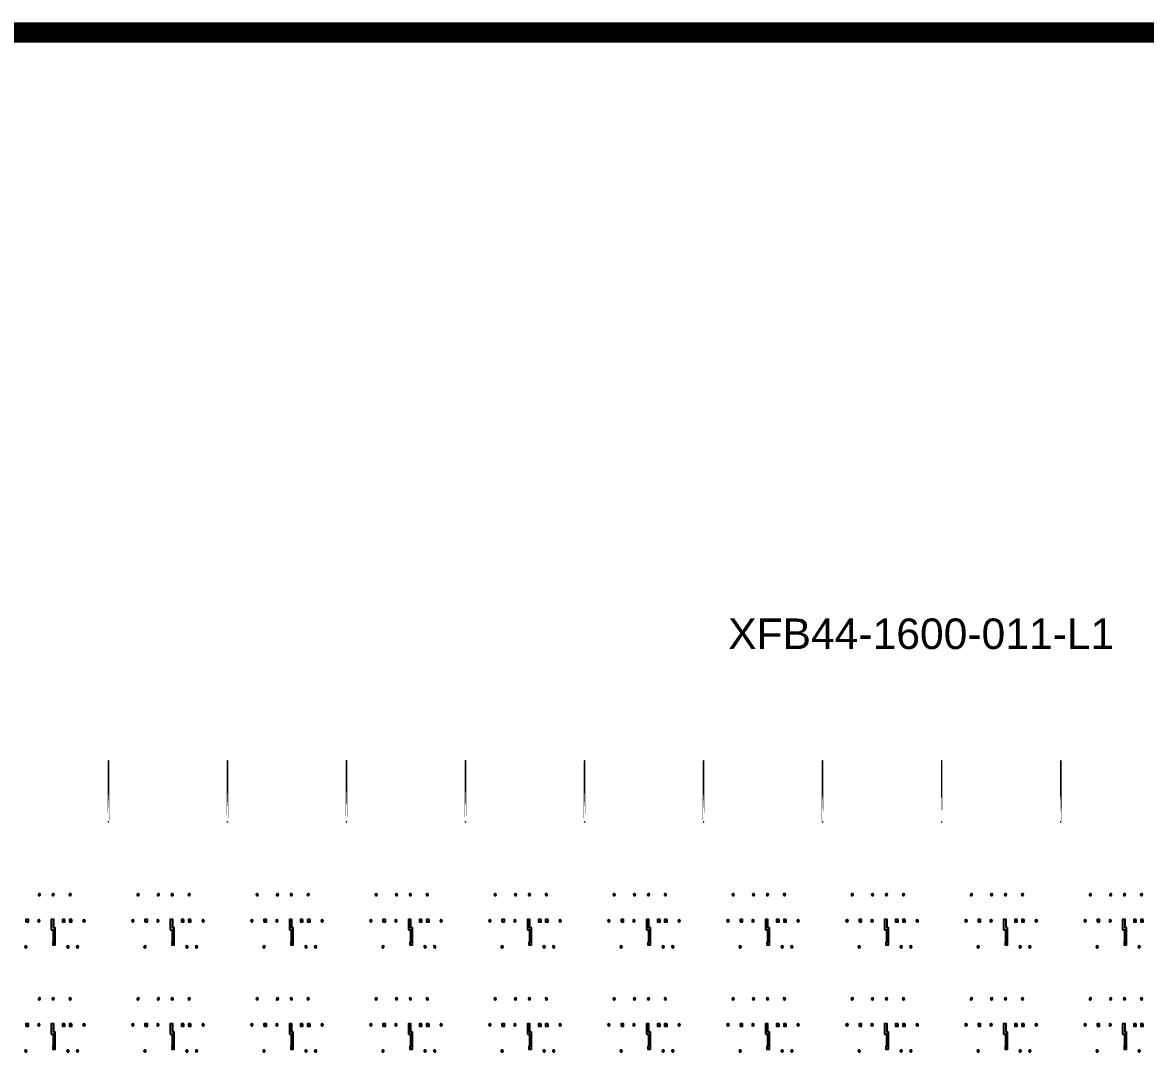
# Model space of a CAD drawing. Extents: x -100 to 100, y -100 to 100.
# Drawn here: x -45.2 to 10, y 50 to 100.5 of the extents above; entities that cross this region are included whole.
import ezdxf

# ---------------------------------------------------------------- set-up
doc = ezdxf.new("R2010")
doc.units = 0
doc.layers.get('0').update_dxf_attribs({"linetype": 'continuous'})
doc.layers.add('L1', color=7, linetype='continuous')
doc.styles.get("Standard").update_dxf_attribs({"font": 'ARIAL.TTF'})

# ---------------------------------------------------------------- blocks, each defined once
blk = doc.blocks.new('LDI_XFB44-1600-011_L1_B1')
at = {"layer": 'L1'}
for points in [[(-44.404, -55.024), (-44.421, -55.057), (-44.41, -55.092), (-44.378, -55.108), (-44.343, -55.098), (-44.326, -55.065), (-44.337, -55.03), (-44.369, -55.014), (-44.404, -55.024)], [(-43.684, -55.108), (-43.652, -55.092), (-43.641, -55.057), (-43.658, -55.024), (-43.693, -55.014), (-43.725, -55.03), (-43.736, -55.065), (-43.719, -55.098), (-43.684, -55.108)], [(-42.886, -55.098), (-42.851, -55.108), (-42.819, -55.092), (-42.808, -55.057), (-42.825, -55.024), (-42.86, -55.014), (-42.892, -55.03), (-42.903, -55.065), (-42.886, -55.098)], [(-39.549, -55.024), (-39.566, -55.057), (-39.555, -55.092), (-39.523, -55.108), (-39.488, -55.098), (-39.471, -55.065), (-39.482, -55.03), (-39.514, -55.014), (-39.549, -55.024)], [(-38.55, -55.024), (-38.567, -55.057), (-38.556, -55.092), (-38.524, -55.108), (-38.489, -55.098), (-38.472, -55.065), (-38.483, -55.03), (-38.515, -55.014), (-38.55, -55.024)], [(-37.831, -55.108), (-37.798, -55.092), (-37.787, -55.057), (-37.804, -55.024), (-37.839, -55.014), (-37.871, -55.03), (-37.882, -55.065), (-37.865, -55.098), (-37.831, -55.108)], [(-37.032, -55.098), (-36.998, -55.108), (-36.965, -55.092), (-36.954, -55.057), (-36.971, -55.024), (-37.006, -55.014), (-37.038, -55.03), (-37.049, -55.065), (-37.032, -55.098)], [(-33.695, -55.024), (-33.712, -55.057), (-33.701, -55.092), (-33.669, -55.108), (-33.634, -55.098), (-33.617, -55.065), (-33.628, -55.03), (-33.66, -55.014), (-33.695, -55.024)], [(-32.696, -55.024), (-32.713, -55.057), (-32.703, -55.092), (-32.67, -55.108), (-32.635, -55.098), (-32.618, -55.065), (-32.629, -55.03), (-32.662, -55.014), (-32.696, -55.024)], [(-31.977, -55.108), (-31.945, -55.092), (-31.934, -55.057), (-31.951, -55.024), (-31.986, -55.014), (-32.018, -55.03), (-32.029, -55.065), (-32.012, -55.098), (-31.977, -55.108)], [(-31.179, -55.098), (-31.144, -55.108), (-31.112, -55.092), (-31.101, -55.057), (-31.118, -55.024), (-31.152, -55.014), (-31.185, -55.03), (-31.196, -55.065), (-31.179, -55.098)], [(-27.841, -55.024), (-27.858, -55.057), (-27.848, -55.092), (-27.815, -55.108), (-27.78, -55.098), (-27.763, -55.065), (-27.774, -55.03), (-27.807, -55.014), (-27.841, -55.024)], [(-26.843, -55.024), (-26.86, -55.057), (-26.849, -55.092), (-26.817, -55.108), (-26.782, -55.098), (-26.765, -55.065), (-26.776, -55.03), (-26.808, -55.014), (-26.843, -55.024)], [(-26.123, -55.108), (-26.091, -55.092), (-26.08, -55.057), (-26.097, -55.024), (-26.132, -55.014), (-26.164, -55.03), (-26.175, -55.065), (-26.158, -55.098), (-26.123, -55.108)], [(-25.325, -55.098), (-25.29, -55.108), (-25.258, -55.092), (-25.247, -55.057), (-25.264, -55.024), (-25.299, -55.014), (-25.331, -55.03), (-25.342, -55.065), (-25.325, -55.098)], [(-21.988, -55.024), (-22.005, -55.057), (-21.994, -55.092), (-21.962, -55.108), (-21.927, -55.098), (-21.91, -55.065), (-21.921, -55.03), (-21.953, -55.014), (-21.988, -55.024)], [(-20.989, -55.024), (-21.006, -55.057), (-20.995, -55.092), (-20.963, -55.108), (-20.928, -55.098), (-20.911, -55.065), (-20.922, -55.03), (-20.954, -55.014), (-20.989, -55.024)], [(-20.27, -55.108), (-20.237, -55.092), (-20.226, -55.057), (-20.243, -55.024), (-20.278, -55.014), (-20.311, -55.03), (-20.321, -55.065), (-20.304, -55.098), (-20.27, -55.108)], [(-19.471, -55.098), (-19.437, -55.108), (-19.404, -55.092), (-19.393, -55.057), (-19.41, -55.024), (-19.445, -55.014), (-19.477, -55.03), (-19.488, -55.065), (-19.471, -55.098)], [(-16.134, -55.024), (-16.151, -55.057), (-16.14, -55.092), (-16.108, -55.108), (-16.073, -55.098), (-16.056, -55.065), (-16.067, -55.03), (-16.099, -55.014), (-16.134, -55.024)], [(-15.136, -55.024), (-15.152, -55.057), (-15.142, -55.092), (-15.109, -55.108), (-15.074, -55.098), (-15.058, -55.065), (-15.068, -55.03), (-15.101, -55.014), (-15.136, -55.024)], [(-14.416, -55.108), (-14.384, -55.092), (-14.373, -55.057), (-14.39, -55.024), (-14.425, -55.014), (-14.457, -55.03), (-14.468, -55.065), (-14.451, -55.098), (-14.416, -55.108)], [(-13.618, -55.098), (-13.583, -55.108), (-13.551, -55.092), (-13.54, -55.057), (-13.557, -55.024), (-13.591, -55.014), (-13.624, -55.03), (-13.635, -55.065), (-13.618, -55.098)], [(-10.28, -55.024), (-10.297, -55.057), (-10.287, -55.092), (-10.254, -55.108), (-10.219, -55.098), (-10.202, -55.065), (-10.213, -55.03), (-10.246, -55.014), (-10.28, -55.024)], [(-9.282, -55.024), (-9.299, -55.057), (-9.288, -55.092), (-9.256, -55.108), (-9.221, -55.098), (-9.204, -55.065), (-9.215, -55.03), (-9.247, -55.014), (-9.282, -55.024)], [(-8.562, -55.108), (-8.53, -55.092), (-8.519, -55.057), (-8.536, -55.024), (-8.571, -55.014), (-8.603, -55.03), (-8.614, -55.065), (-8.597, -55.098), (-8.562, -55.108)], [(-7.764, -55.098), (-7.729, -55.108), (-7.697, -55.092), (-7.686, -55.057), (-7.703, -55.024), (-7.738, -55.014), (-7.77, -55.03), (-7.781, -55.065), (-7.764, -55.098)], [(-4.427, -55.024), (-4.444, -55.057), (-4.433, -55.092), (-4.401, -55.108), (-4.366, -55.098), (-4.349, -55.065), (-4.36, -55.03), (-4.392, -55.014), (-4.427, -55.024)], [(-3.428, -55.024), (-3.445, -55.057), (-3.434, -55.092), (-3.402, -55.108), (-3.367, -55.098), (-3.35, -55.065), (-3.361, -55.03), (-3.393, -55.014), (-3.428, -55.024)], [(-2.709, -55.108), (-2.676, -55.092), (-2.665, -55.057), (-2.682, -55.024), (-2.717, -55.014), (-2.75, -55.03), (-2.76, -55.065), (-2.743, -55.098), (-2.709, -55.108)], [(-1.91, -55.098), (-1.876, -55.108), (-1.843, -55.092), (-1.832, -55.057), (-1.849, -55.024), (-1.884, -55.014), (-1.916, -55.03), (-1.927, -55.065), (-1.91, -55.098)], [(1.427, -55.024), (1.41, -55.057), (1.421, -55.092), (1.453, -55.108), (1.488, -55.098), (1.505, -55.065), (1.494, -55.03), (1.462, -55.014), (1.427, -55.024)], [(2.425, -55.024), (2.409, -55.057), (2.419, -55.092), (2.452, -55.108), (2.487, -55.098), (2.503, -55.065), (2.493, -55.03), (2.46, -55.014), (2.425, -55.024)], [(3.145, -55.108), (3.177, -55.092), (3.188, -55.057), (3.171, -55.024), (3.136, -55.014), (3.104, -55.03), (3.093, -55.065), (3.11, -55.098), (3.145, -55.108)], [(3.943, -55.098), (3.978, -55.108), (4.01, -55.092), (4.021, -55.057), (4.004, -55.024), (3.969, -55.014), (3.937, -55.03), (3.926, -55.065), (3.943, -55.098)], [(7.28, -55.024), (7.264, -55.057), (7.274, -55.092), (7.307, -55.108), (7.342, -55.098), (7.358, -55.065), (7.348, -55.03), (7.315, -55.014), (7.28, -55.024)], [(8.279, -55.024), (8.262, -55.057), (8.273, -55.092), (8.305, -55.108), (8.34, -55.098), (8.357, -55.065), (8.346, -55.03), (8.314, -55.014), (8.279, -55.024)], [(8.999, -55.108), (9.031, -55.092), (9.042, -55.057), (9.025, -55.024), (8.99, -55.014), (8.958, -55.03), (8.947, -55.065), (8.964, -55.098), (8.999, -55.108)], [(9.797, -55.098), (9.832, -55.108), (9.864, -55.092), (9.875, -55.057), (9.858, -55.024), (9.823, -55.014), (9.791, -55.03), (9.78, -55.065), (9.797, -55.098)], [(-45.035, -56.402), (-44.913, -56.402), (-44.913, -56.28), (-45.035, -56.28), (-45.035, -56.402)], [(-44.451, -56.341), (-44.437, -56.377), (-44.401, -56.391), (-44.366, -56.377), (-44.351, -56.341), (-44.366, -56.306), (-44.401, -56.292), (-44.437, -56.306), (-44.451, -56.341)], [(-43.785, -56.795), (-43.689, -56.795), (-43.689, -57.405), (-43.713, -57.405), (-43.713, -57.527), (-43.591, -57.527), (-43.591, -56.698), (-43.663, -56.698), (-43.663, -56.28), (-43.785, -56.28), (-43.785, -56.795)], [(-43.117, -56.28), (-43.239, -56.28), (-43.239, -56.402), (-43.117, -56.402), (-43.117, -56.28)], [(-42.769, -56.28), (-42.891, -56.28), (-42.891, -56.402), (-42.769, -56.402), (-42.769, -56.28)], [(-42.138, -56.306), (-42.173, -56.292), (-42.209, -56.306), (-42.223, -56.341), (-42.209, -56.377), (-42.173, -56.391), (-42.138, -56.377), (-42.123, -56.341), (-42.138, -56.306)], [(-39.813, -56.377), (-39.778, -56.391), (-39.743, -56.377), (-39.728, -56.341), (-39.743, -56.306), (-39.778, -56.292), (-39.813, -56.306), (-39.828, -56.341), (-39.813, -56.377)], [(-39.182, -56.402), (-39.06, -56.402), (-39.06, -56.28), (-39.182, -56.28), (-39.182, -56.402)], [(-38.598, -56.341), (-38.583, -56.377), (-38.548, -56.391), (-38.512, -56.377), (-38.498, -56.341), (-38.512, -56.306), (-38.548, -56.292), (-38.583, -56.306), (-38.598, -56.341)], [(-37.932, -56.795), (-37.835, -56.795), (-37.835, -57.405), (-37.86, -57.405), (-37.86, -57.527), (-37.738, -57.527), (-37.738, -56.698), (-37.81, -56.698), (-37.81, -56.28), (-37.932, -56.28), (-37.932, -56.795)], [(-37.263, -56.28), (-37.385, -56.28), (-37.385, -56.402), (-37.263, -56.402), (-37.263, -56.28)], [(-36.916, -56.28), (-37.038, -56.28), (-37.038, -56.402), (-36.916, -56.402), (-36.916, -56.28)], [(-36.284, -56.306), (-36.32, -56.292), (-36.355, -56.306), (-36.369, -56.341), (-36.355, -56.377), (-36.32, -56.391), (-36.284, -56.377), (-36.27, -56.341), (-36.284, -56.306)], [(-33.96, -56.377), (-33.924, -56.391), (-33.889, -56.377), (-33.874, -56.341), (-33.889, -56.306), (-33.924, -56.292), (-33.96, -56.306), (-33.974, -56.341), (-33.96, -56.377)], [(-33.328, -56.402), (-33.206, -56.402), (-33.206, -56.28), (-33.328, -56.28), (-33.328, -56.402)], [(-32.744, -56.341), (-32.729, -56.377), (-32.694, -56.391), (-32.659, -56.377), (-32.644, -56.341), (-32.659, -56.306), (-32.694, -56.292), (-32.729, -56.306), (-32.744, -56.341)], [(-32.078, -56.795), (-31.982, -56.795), (-31.982, -57.405), (-32.006, -57.405), (-32.006, -57.527), (-31.884, -57.527), (-31.884, -56.698), (-31.956, -56.698), (-31.956, -56.28), (-32.078, -56.28), (-32.078, -56.795)], [(-31.41, -56.28), (-31.532, -56.28), (-31.532, -56.402), (-31.41, -56.402), (-31.41, -56.28)], [(-31.062, -56.28), (-31.184, -56.28), (-31.184, -56.402), (-31.062, -56.402), (-31.062, -56.28)], [(-30.431, -56.306), (-30.466, -56.292), (-30.501, -56.306), (-30.516, -56.341), (-30.501, -56.377), (-30.466, -56.391), (-30.431, -56.377), (-30.416, -56.341), (-30.431, -56.306)], [(-28.106, -56.377), (-28.071, -56.391), (-28.035, -56.377), (-28.021, -56.341), (-28.035, -56.306), (-28.071, -56.292), (-28.106, -56.306), (-28.121, -56.341), (-28.106, -56.377)], [(-27.474, -56.402), (-27.353, -56.402), (-27.353, -56.28), (-27.474, -56.28), (-27.474, -56.402)], [(-26.89, -56.341), (-26.876, -56.377), (-26.84, -56.391), (-26.805, -56.377), (-26.79, -56.341), (-26.805, -56.306), (-26.84, -56.292), (-26.876, -56.306), (-26.89, -56.341)], [(-26.224, -56.795), (-26.128, -56.795), (-26.128, -57.405), (-26.152, -57.405), (-26.152, -57.527), (-26.03, -57.527), (-26.03, -56.698), (-26.103, -56.698), (-26.103, -56.28), (-26.224, -56.28), (-26.224, -56.795)], [(-25.556, -56.28), (-25.678, -56.28), (-25.678, -56.402), (-25.556, -56.402), (-25.556, -56.28)], [(-25.208, -56.28), (-25.33, -56.28), (-25.33, -56.402), (-25.208, -56.402), (-25.208, -56.28)], [(-24.577, -56.306), (-24.612, -56.292), (-24.648, -56.306), (-24.662, -56.341), (-24.648, -56.377), (-24.612, -56.391), (-24.577, -56.377), (-24.562, -56.341), (-24.577, -56.306)], [(-22.252, -56.377), (-22.217, -56.391), (-22.182, -56.377), (-22.167, -56.341), (-22.182, -56.306), (-22.217, -56.292), (-22.252, -56.306), (-22.267, -56.341), (-22.252, -56.377)], [(-21.621, -56.402), (-21.499, -56.402), (-21.499, -56.28), (-21.621, -56.28), (-21.621, -56.402)], [(-21.037, -56.341), (-21.022, -56.377), (-20.987, -56.391), (-20.951, -56.377), (-20.937, -56.341), (-20.951, -56.306), (-20.987, -56.292), (-21.022, -56.306), (-21.037, -56.341)], [(-20.371, -56.795), (-20.274, -56.795), (-20.274, -57.405), (-20.299, -57.405), (-20.299, -57.527), (-20.177, -57.527), (-20.177, -56.698), (-20.249, -56.698), (-20.249, -56.28), (-20.371, -56.28), (-20.371, -56.795)], [(-19.702, -56.28), (-19.824, -56.28), (-19.824, -56.402), (-19.702, -56.402), (-19.702, -56.28)], [(-19.355, -56.28), (-19.477, -56.28), (-19.477, -56.402), (-19.355, -56.402), (-19.355, -56.28)], [(-18.723, -56.306), (-18.759, -56.292), (-18.794, -56.306), (-18.809, -56.341), (-18.794, -56.377), (-18.759, -56.391), (-18.723, -56.377), (-18.709, -56.341), (-18.723, -56.306)], [(-16.399, -56.377), (-16.363, -56.391), (-16.328, -56.377), (-16.313, -56.341), (-16.328, -56.306), (-16.363, -56.292), (-16.399, -56.306), (-16.413, -56.341), (-16.399, -56.377)], [(-15.767, -56.402), (-15.645, -56.402), (-15.645, -56.28), (-15.767, -56.28), (-15.767, -56.402)], [(-15.183, -56.341), (-15.168, -56.377), (-15.133, -56.391), (-15.098, -56.377), (-15.083, -56.341), (-15.098, -56.306), (-15.133, -56.292), (-15.168, -56.306), (-15.183, -56.341)], [(-14.517, -56.795), (-14.421, -56.795), (-14.421, -57.405), (-14.445, -57.405), (-14.445, -57.527), (-14.323, -57.527), (-14.323, -56.698), (-14.395, -56.698), (-14.395, -56.28), (-14.517, -56.28), (-14.517, -56.795)], [(-13.849, -56.28), (-13.971, -56.28), (-13.971, -56.402), (-13.849, -56.402), (-13.849, -56.28)], [(-13.501, -56.28), (-13.623, -56.28), (-13.623, -56.402), (-13.501, -56.402), (-13.501, -56.28)], [(-12.87, -56.306), (-12.905, -56.292), (-12.94, -56.306), (-12.955, -56.341), (-12.94, -56.377), (-12.905, -56.391), (-12.87, -56.377), (-12.855, -56.341), (-12.87, -56.306)], [(-10.545, -56.377), (-10.51, -56.391), (-10.474, -56.377), (-10.46, -56.341), (-10.474, -56.306), (-10.51, -56.292), (-10.545, -56.306), (-10.56, -56.341), (-10.545, -56.377)], [(-9.913, -56.402), (-9.792, -56.402), (-9.792, -56.28), (-9.913, -56.28), (-9.913, -56.402)], [(-9.329, -56.341), (-9.315, -56.377), (-9.279, -56.391), (-9.244, -56.377), (-9.229, -56.341), (-9.244, -56.306), (-9.279, -56.292), (-9.315, -56.306), (-9.329, -56.341)], [(-8.663, -56.795), (-8.567, -56.795), (-8.567, -57.405), (-8.591, -57.405), (-8.591, -57.527), (-8.469, -57.527), (-8.469, -56.698), (-8.542, -56.698), (-8.542, -56.28), (-8.663, -56.28), (-8.663, -56.795)], [(-7.995, -56.28), (-8.117, -56.28), (-8.117, -56.402), (-7.995, -56.402), (-7.995, -56.28)], [(-7.647, -56.28), (-7.769, -56.28), (-7.769, -56.402), (-7.647, -56.402), (-7.647, -56.28)], [(-7.016, -56.306), (-7.051, -56.292), (-7.087, -56.306), (-7.101, -56.341), (-7.087, -56.377), (-7.051, -56.391), (-7.016, -56.377), (-7.001, -56.341), (-7.016, -56.306)], [(-4.691, -56.377), (-4.656, -56.391), (-4.621, -56.377), (-4.606, -56.341), (-4.621, -56.306), (-4.656, -56.292), (-4.691, -56.306), (-4.706, -56.341), (-4.691, -56.377)], [(-4.06, -56.402), (-3.938, -56.402), (-3.938, -56.28), (-4.06, -56.28), (-4.06, -56.402)], [(-3.476, -56.341), (-3.461, -56.377), (-3.426, -56.391), (-3.39, -56.377), (-3.376, -56.341), (-3.39, -56.306), (-3.426, -56.292), (-3.461, -56.306), (-3.476, -56.341)], [(-2.81, -56.795), (-2.713, -56.795), (-2.713, -57.405), (-2.738, -57.405), (-2.738, -57.527), (-2.616, -57.527), (-2.616, -56.698), (-2.688, -56.698), (-2.688, -56.28), (-2.81, -56.28), (-2.81, -56.795)], [(-2.141, -56.28), (-2.263, -56.28), (-2.263, -56.402), (-2.141, -56.402), (-2.141, -56.28)], [(-1.794, -56.28), (-1.916, -56.28), (-1.916, -56.402), (-1.794, -56.402), (-1.794, -56.28)], [(-1.162, -56.306), (-1.198, -56.292), (-1.233, -56.306), (-1.248, -56.341), (-1.233, -56.377), (-1.198, -56.391), (-1.162, -56.377), (-1.148, -56.341), (-1.162, -56.306)], [(1.162, -56.377), (1.198, -56.391), (1.233, -56.377), (1.248, -56.341), (1.233, -56.306), (1.198, -56.292), (1.162, -56.306), (1.148, -56.341), (1.162, -56.377)], [(1.794, -56.402), (1.916, -56.402), (1.916, -56.28), (1.794, -56.28), (1.794, -56.402)], [(2.378, -56.341), (2.393, -56.377), (2.428, -56.391), (2.463, -56.377), (2.478, -56.341), (2.463, -56.306), (2.428, -56.292), (2.393, -56.306), (2.378, -56.341)], [(3.044, -56.795), (3.14, -56.795), (3.14, -57.405), (3.116, -57.405), (3.116, -57.527), (3.238, -57.527), (3.238, -56.698), (3.166, -56.698), (3.166, -56.28), (3.044, -56.28), (3.044, -56.795)], [(3.712, -56.28), (3.59, -56.28), (3.59, -56.402), (3.712, -56.402), (3.712, -56.28)], [(4.06, -56.28), (3.938, -56.28), (3.938, -56.402), (4.06, -56.402), (4.06, -56.28)], [(4.691, -56.306), (4.656, -56.292), (4.621, -56.306), (4.606, -56.341), (4.621, -56.377), (4.656, -56.391), (4.691, -56.377), (4.706, -56.341), (4.691, -56.306)], [(7.016, -56.377), (7.051, -56.391), (7.087, -56.377), (7.101, -56.341), (7.087, -56.306), (7.051, -56.292), (7.016, -56.306), (7.001, -56.341), (7.016, -56.377)], [(7.647, -56.402), (7.769, -56.402), (7.769, -56.28), (7.647, -56.28), (7.647, -56.402)], [(8.232, -56.341), (8.246, -56.377), (8.282, -56.391), (8.317, -56.377), (8.332, -56.341), (8.317, -56.306), (8.282, -56.292), (8.246, -56.306), (8.232, -56.341)], [(8.897, -56.795), (8.994, -56.795), (8.994, -57.405), (8.97, -57.405), (8.97, -57.527), (9.092, -57.527), (9.092, -56.698), (9.019, -56.698), (9.019, -56.28), (8.897, -56.28), (8.897, -56.795)], [(9.566, -56.28), (9.444, -56.28), (9.444, -56.402), (9.566, -56.402), (9.566, -56.28)], [(9.913, -56.28), (9.792, -56.28), (9.792, -56.402), (9.913, -56.402), (9.913, -56.28)], [(-45.028, -57.574), (-45.063, -57.585), (-45.08, -57.618), (-45.069, -57.652), (-45.037, -57.669), (-45.002, -57.659), (-44.985, -57.626), (-44.996, -57.591), (-45.028, -57.574)], [(-42.997, -57.659), (-42.962, -57.669), (-42.93, -57.652), (-42.919, -57.618), (-42.936, -57.585), (-42.971, -57.574), (-43.003, -57.591), (-43.014, -57.626), (-42.997, -57.659)], [(-42.524, -57.659), (-42.49, -57.669), (-42.457, -57.652), (-42.446, -57.618), (-42.463, -57.585), (-42.498, -57.574), (-42.531, -57.591), (-42.541, -57.626), (-42.524, -57.659)], [(-39.175, -57.574), (-39.209, -57.585), (-39.226, -57.618), (-39.215, -57.652), (-39.183, -57.669), (-39.148, -57.659), (-39.131, -57.626), (-39.142, -57.591), (-39.175, -57.574)], [(-37.144, -57.659), (-37.109, -57.669), (-37.076, -57.652), (-37.066, -57.618), (-37.083, -57.585), (-37.117, -57.574), (-37.15, -57.591), (-37.161, -57.626), (-37.144, -57.659)], [(-36.671, -57.659), (-36.636, -57.669), (-36.604, -57.652), (-36.593, -57.618), (-36.61, -57.585), (-36.645, -57.574), (-36.677, -57.591), (-36.688, -57.626), (-36.671, -57.659)], [(-33.321, -57.574), (-33.356, -57.585), (-33.373, -57.618), (-33.362, -57.652), (-33.329, -57.669), (-33.295, -57.659), (-33.278, -57.626), (-33.289, -57.591), (-33.321, -57.574)], [(-31.29, -57.659), (-31.255, -57.669), (-31.223, -57.652), (-31.212, -57.618), (-31.229, -57.585), (-31.264, -57.574), (-31.296, -57.591), (-31.307, -57.626), (-31.29, -57.659)], [(-30.817, -57.659), (-30.782, -57.669), (-30.75, -57.652), (-30.739, -57.618), (-30.756, -57.585), (-30.791, -57.574), (-30.823, -57.591), (-30.834, -57.626), (-30.817, -57.659)], [(-27.467, -57.574), (-27.502, -57.585), (-27.519, -57.618), (-27.508, -57.652), (-27.476, -57.669), (-27.441, -57.659), (-27.424, -57.626), (-27.435, -57.591), (-27.467, -57.574)], [(-25.436, -57.659), (-25.401, -57.669), (-25.369, -57.652), (-25.358, -57.618), (-25.375, -57.585), (-25.41, -57.574), (-25.442, -57.591), (-25.453, -57.626), (-25.436, -57.659)], [(-24.964, -57.659), (-24.929, -57.669), (-24.896, -57.652), (-24.886, -57.618), (-24.902, -57.585), (-24.937, -57.574), (-24.97, -57.591), (-24.98, -57.626), (-24.964, -57.659)], [(-21.614, -57.574), (-21.648, -57.585), (-21.665, -57.618), (-21.654, -57.652), (-21.622, -57.669), (-21.587, -57.659), (-21.57, -57.626), (-21.581, -57.591), (-21.614, -57.574)], [(-19.583, -57.659), (-19.548, -57.669), (-19.515, -57.652), (-19.505, -57.618), (-19.522, -57.585), (-19.556, -57.574), (-19.589, -57.591), (-19.6, -57.626), (-19.583, -57.659)], [(-19.11, -57.659), (-19.075, -57.669), (-19.043, -57.652), (-19.032, -57.618), (-19.049, -57.585), (-19.084, -57.574), (-19.116, -57.591), (-19.127, -57.626), (-19.11, -57.659)], [(-15.76, -57.574), (-15.795, -57.585), (-15.812, -57.618), (-15.801, -57.652), (-15.768, -57.669), (-15.734, -57.659), (-15.717, -57.626), (-15.728, -57.591), (-15.76, -57.574)], [(-13.729, -57.659), (-13.694, -57.669), (-13.662, -57.652), (-13.651, -57.618), (-13.668, -57.585), (-13.703, -57.574), (-13.735, -57.591), (-13.746, -57.626), (-13.729, -57.659)], [(-13.256, -57.659), (-13.221, -57.669), (-13.189, -57.652), (-13.178, -57.618), (-13.195, -57.585), (-13.23, -57.574), (-13.262, -57.591), (-13.273, -57.626), (-13.256, -57.659)], [(-9.906, -57.574), (-9.941, -57.585), (-9.958, -57.618), (-9.947, -57.652), (-9.915, -57.669), (-9.88, -57.659), (-9.863, -57.626), (-9.874, -57.591), (-9.906, -57.574)], [(-7.875, -57.659), (-7.84, -57.669), (-7.808, -57.652), (-7.797, -57.618), (-7.814, -57.585), (-7.849, -57.574), (-7.881, -57.591), (-7.892, -57.626), (-7.875, -57.659)], [(-7.403, -57.659), (-7.368, -57.669), (-7.335, -57.652), (-7.325, -57.618), (-7.341, -57.585), (-7.376, -57.574), (-7.409, -57.591), (-7.419, -57.626), (-7.403, -57.659)], [(-4.053, -57.574), (-4.087, -57.585), (-4.104, -57.618), (-4.093, -57.652), (-4.061, -57.669), (-4.026, -57.659), (-4.009, -57.626), (-4.02, -57.591), (-4.053, -57.574)], [(-2.022, -57.659), (-1.987, -57.669), (-1.955, -57.652), (-1.944, -57.618), (-1.961, -57.585), (-1.995, -57.574), (-2.028, -57.591), (-2.039, -57.626), (-2.022, -57.659)], [(-1.549, -57.659), (-1.514, -57.669), (-1.482, -57.652), (-1.471, -57.618), (-1.488, -57.585), (-1.523, -57.574), (-1.555, -57.591), (-1.566, -57.626), (-1.549, -57.659)], [(1.801, -57.574), (1.766, -57.585), (1.749, -57.618), (1.76, -57.652), (1.793, -57.669), (1.827, -57.659), (1.844, -57.626), (1.833, -57.591), (1.801, -57.574)], [(3.832, -57.659), (3.867, -57.669), (3.899, -57.652), (3.91, -57.618), (3.893, -57.585), (3.858, -57.574), (3.826, -57.591), (3.815, -57.626), (3.832, -57.659)], [(4.305, -57.659), (4.34, -57.669), (4.372, -57.652), (4.383, -57.618), (4.366, -57.585), (4.331, -57.574), (4.299, -57.591), (4.288, -57.626), (4.305, -57.659)], [(7.655, -57.574), (7.62, -57.585), (7.603, -57.618), (7.614, -57.652), (7.646, -57.669), (7.681, -57.659), (7.698, -57.626), (7.687, -57.591), (7.655, -57.574)], [(9.686, -57.659), (9.721, -57.669), (9.753, -57.652), (9.764, -57.618), (9.747, -57.585), (9.712, -57.574), (9.68, -57.591), (9.669, -57.626), (9.686, -57.659)]]:
    blk.add_lwpolyline(points, close=True, dxfattribs=at)
blk = doc.blocks.new('cutlineendpoint')
at = {"const_width": 0.04}
blk.add_lwpolyline([(-0.02, 0, 1), (0.02, 0, 1)], format="xyb", close=True, dxfattribs=at)

msp = doc.modelspace()

# ---------------------------------------------------------------- linework, layer by layer
at = {"layer": 'L1'}
for points, const_width in [([(-100, 100), (100, 100), (100, -100), (-100, -100)], 1), ([(-40.976, 61.2), (-40.976, 64.2)], 0.08), ([(-35.122, 61.2), (-35.122, 64.2)], 0.08), ([(-29.268, 61.2), (-29.268, 64.2)], 0.08), ([(-23.415, 61.2), (-23.415, 64.2)], 0.08), ([(-17.561, 61.2), (-17.561, 64.2)], 0.08), ([(-11.707, 61.2), (-11.707, 64.2)], 0.08), ([(-5.854, 61.2), (-5.854, 64.2)], 0.08), ([(0, 61.2), (0, 64.2)], 0.08), ([(5.854, 61.2), (5.854, 64.2)], 0.08)]:
    msp.add_lwpolyline(points, close=True, dxfattribs=dict(at, const_width=const_width))

# ---------------------------------------------------------------- block references
for name, p in [('cutlineendpoint', (-40.976, 64.2)), ('cutlineendpoint', (-35.122, 64.2)), ('cutlineendpoint', (-29.268, 64.2)), ('cutlineendpoint', (-23.415, 64.2)), ('cutlineendpoint', (-17.561, 64.2)), ('cutlineendpoint', (-11.707, 64.2)), ('cutlineendpoint', (-5.854, 64.2)), ('cutlineendpoint', (0, 64.2)), ('cutlineendpoint', (5.854, 64.2)), ('cutlineendpoint', (-40.976, 61.2)), ('cutlineendpoint', (-35.122, 61.2)), ('cutlineendpoint', (-29.268, 61.2)), ('cutlineendpoint', (-23.415, 61.2)), ('cutlineendpoint', (-17.561, 61.2)), ('cutlineendpoint', (-11.707, 61.2)), ('cutlineendpoint', (-5.854, 61.2)), ('cutlineendpoint', (0, 61.2)), ('cutlineendpoint', (5.854, 61.2)), ('LDI_XFB44-1600-011_L1_B1', (0, 112.683)), ('LDI_XFB44-1600-011_L1_B1', (0, 107.561))]:
    msp.add_blockref(name, p, dxfattribs=at)

# ---------------------------------------------------------------- texts
msp.add_text('XFB44-1600-011-L1', height=1.5, dxfattribs=at).set_placement((-10.5, 69.7))

doc.saveas('drawing.dxf')
